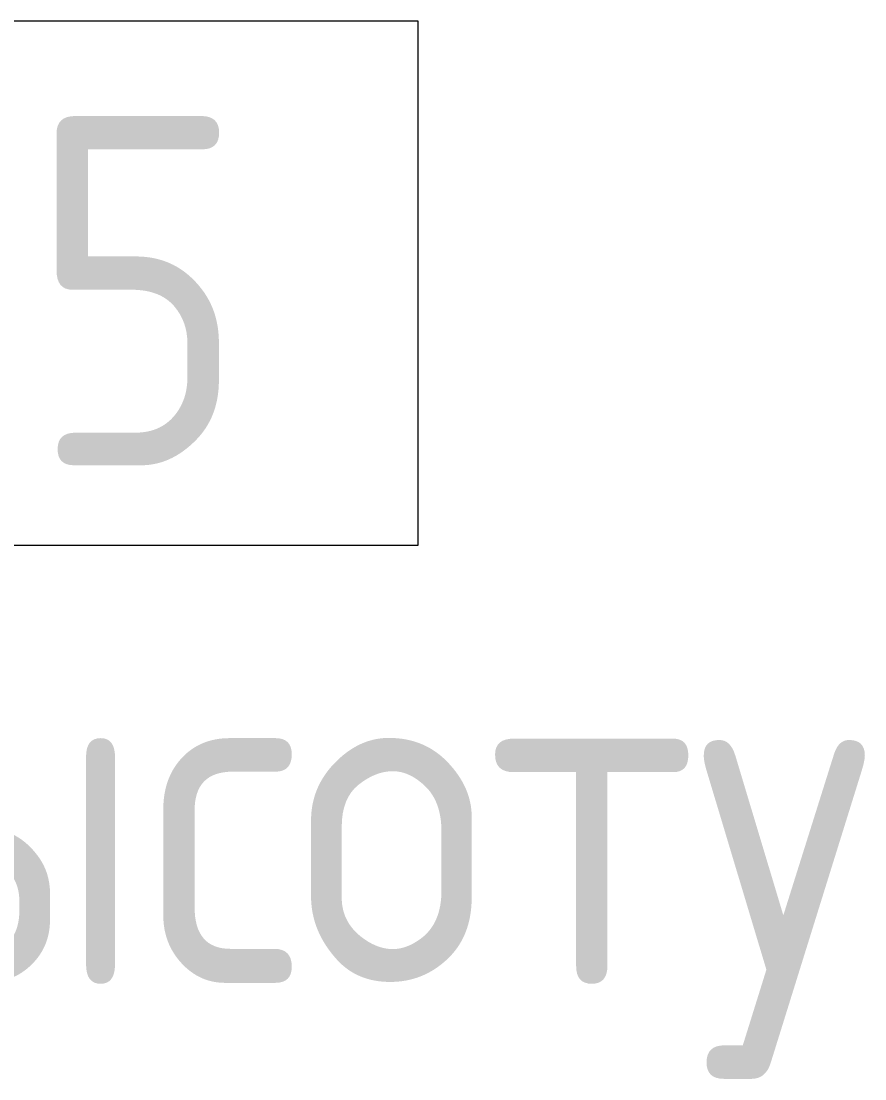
# Model space of a CAD drawing. Header units: millimetres. Extents: x 81368 to 286493, y -8553 to 29000.
# Drawn here: x 94448 to 94930, y 27449 to 28055 of the extents above; entities that cross this region are included whole.
import ezdxf

# ---------------------------------------------------------------- set-up
doc = ezdxf.new("R2010")
doc.units = ezdxf.units.MM
doc.layers.add('A-WALL-IDEN', color=7, linetype='Continuous', lineweight=9)
doc.styles.add('GOST Common_1', font='GOST_Common.ttf', dxfattribs={"width": 0.9, "height": 200})

# ---------------------------------------------------------------- blocks, each defined once
blk = doc.blocks.new('М_стена2 - Типоразмер-30678229-План монтажа стен и перегородок 1 этажа в осях 23_1-33')
at = {"layer": 'A-WALL-IDEN'}
for p, q in [((3.2578, 1.5234), (-3.2734, 1.5234)), ((-3.2734, 1.5234), (-3.2734, -1.4766)), ((3.2578, -1.4766), (3.2578, 1.5234)), ((-3.2734, -1.4766), (3.2578, -1.4766))]:
    blk.add_line(p, q, dxfattribs=at)

msp = doc.modelspace()

# ---------------------------------------------------------------- block references
at = {"layer": 'A-WALL-IDEN', "xscale": 99.99999999999993, "yscale": 99.99999999999993, "zscale": 99.99999999999993}
msp.add_blockref('М_стена2 - Типоразмер-30678229-План монтажа стен и перегородок 1 этажа в осях 23_1-33', (94348.91, 27902.79), dxfattribs=at)

# ---------------------------------------------------------------- texts
at = {"layer": 'A-WALL-IDEN', "char_height": 200, "attachment_point": 1, "style": 'GOST Common_1'}
for s, insert, width in [('WD5', (94112.43, 28000.81), 584.4302), ('высоту', (94235.29, 27703.91), 981.2655)]:
    msp.add_mtext(s, dxfattribs=dict(at, insert=insert, width=width))

doc.saveas('drawing.dxf')
